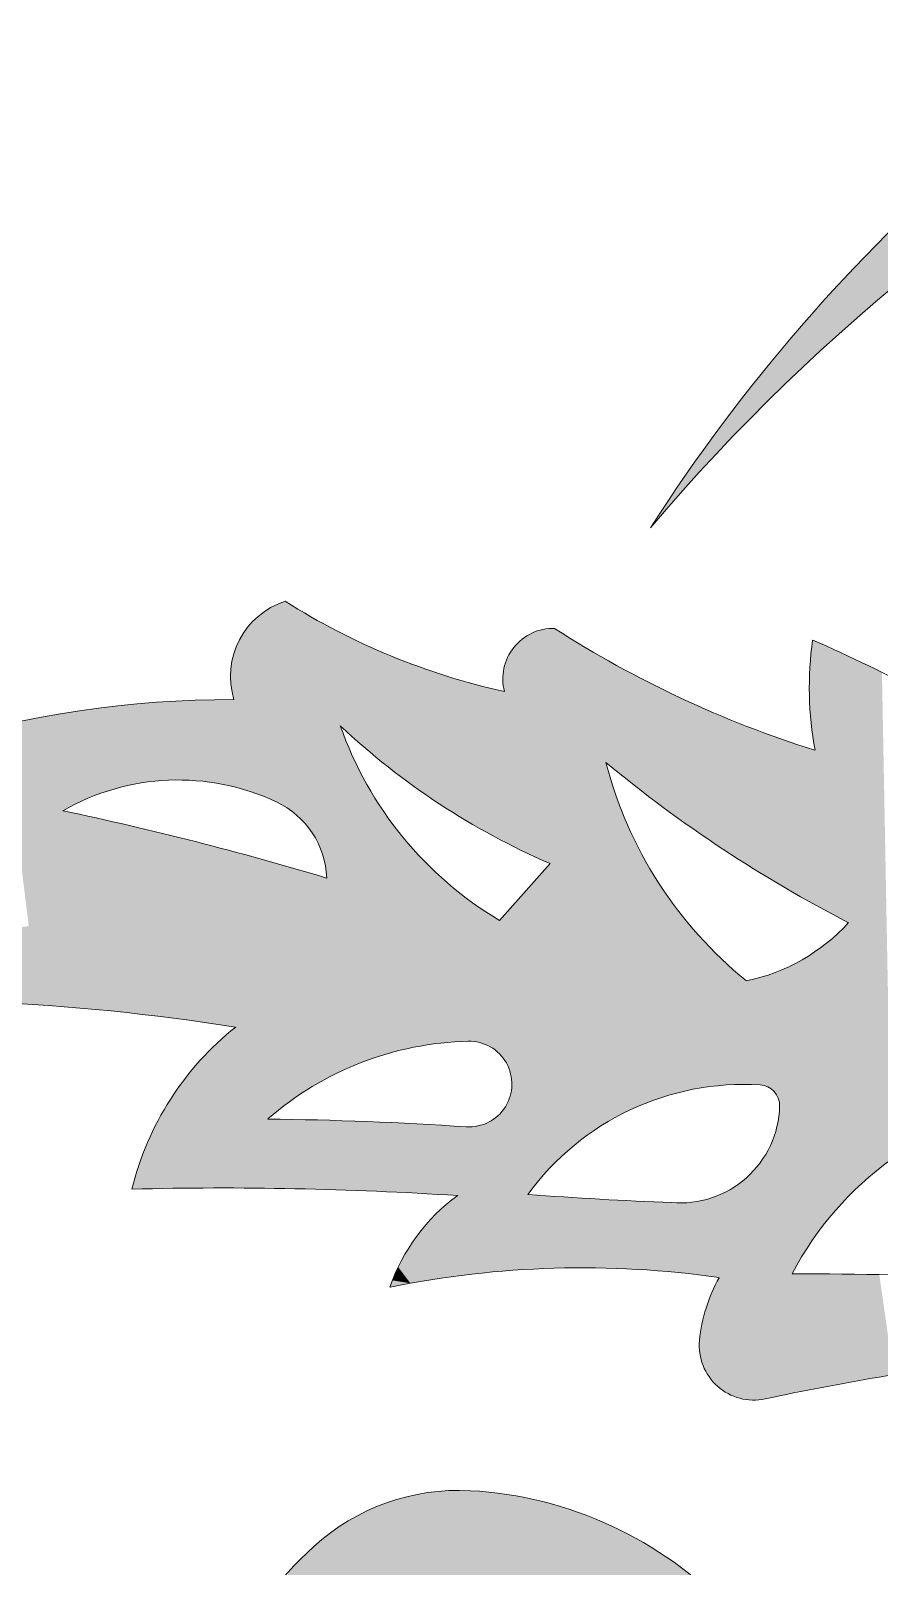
# Model space of a CAD drawing. Extents: x -99 to 297, y 0 to 529.
# Drawn here: x 203.61 to 210.97, y 345.49 to 358.8 of the extents above; entities that cross this region are included whole.
import ezdxf

# ---------------------------------------------------------------- set-up
doc = ezdxf.new("R2010")
doc.units = 0

msp = doc.modelspace()

# ---------------------------------------------------------------- linework, layer by layer
at = {"color": 7, "lineweight": 13, "ltscale": 0.016513}
msp.add_line((208.113, 351.579), (207.675, 351.085), dxfattribs=at)
at = {"color": 7, "lineweight": 13}
for centre, radius, start, end in [((221.966, 343.504), 17.006, 94.1192, 139.7676), ((221.647, 346.384), 15.035, 114.092, 147.3843), ((206.024, 353.202), 0.683, 107.7508, 197.2743), ((209.015, 358.921), 5.994, 237.7486, 257.4945), ((208.14, 353.18), 0.437, 88.4226, 194.5369), ((213.237, 361.545), 9.419, 237.3236, 252.5353), ((213.333, 353.102), 2.972, 171.9846, 190.4915), ((204.538, 340.16), 14.582, 57.9976, 66.3371), ((205.335, 344.158), 8.842, 89.7583, 124.5401), ((209.308, 353.83), 3.194, 199.3144, 239.2563), ((210.635, 357.405), 6.349, 226.8523, 246.5885), ((212.088, 353.362), 3.607, 194.5494, 230.9399), ((216.023, 361.416), 11.638, 230.3459, 242.7907), ((204.887, 350.298), 2.005, 64.8699, 119.9127), ((205.417, 351.426), 0.759, 1.9838, 64.8699), ((198.289, 325.309), 27.307, 73.2139, 78.1689), ((209.474, 352.191), 1.665, 281.8039, 317.4975), ((202.338, 330.859), 19.541, 81.0257, 93.7946), ((206.989, 348.144), 2.576, 128.4638, 166.2362), ((207.462, 347.304), 2.734, 91.2155, 131.0985), ((207.411, 349.667), 0.371, 266.2051, 91.2155), ((209.795, 347.347), 2.317, 86.5658, 143.9617), ((209.923, 349.479), 0.181, 358.3608, 86.5658), ((209.242, 349.498), 0.862, 265.0445, 358.3608), ((212.783, 346.659), 2.911, 100.0325, 152.0652), ((205.278, 317.498), 31.868, 86.2051, 89.3047), ((205.278, 317.498), 31.268, 86.2688, 91.4496), ((208.283, 347.368), 1.649, 126.0756, 160.9524), ((210.564, 384.511), 35.899, 265.7785, 267.7709), ((208.392, 339.689), 8.385, 81.8575, 101.467), ((210.774, 347.315), 1.371, 150.5859, 174.5785), ((209.973, 288.455), 59.568, 88.10663, 89.77064), ((209.88, 347.4), 0.473, 174.5785, 281.9923), ((215.132, 322.674), 24.805, 97.3364, 101.9923), ((207.319, 344.279), 1.865, 86.8401, 132.2978), ((207.237, 342.795), 3.352, 43.5356, 86.8401), ((208.301, 343.2), 3.324, 132.2978, 176.2104)]:
    msp.add_arc(centre, radius, start, end, dxfattribs=at)
at = {"color": 7, "lineweight": 5}
for points in [[(210.655, 356.642), (210.762, 356.298), (211.034, 357.034), (211.413, 356.839)], [(210.289, 356.236), (210.762, 356.298), (210.655, 356.642)], [(210.289, 356.236), (209.939, 355.817), (210.762, 356.298), (210.139, 355.724)], [(209.604, 355.385), (209.286, 354.942), (210.139, 355.724), (209.546, 355.12)], [(209.604, 355.385), (210.139, 355.724), (209.939, 355.817)], [(209.546, 355.12), (209.286, 354.942), (208.983, 354.488)], [(205.83, 352.063), (205.816, 353.852), (205.785, 352.089), (205.754, 353.829)], [(205.926, 353.785), (205.816, 353.852), (205.872, 352.033), (205.83, 352.063)], [(205.628, 352.161), (205.584, 353.724), (205.515, 352.202), (205.536, 353.679)], [(205.628, 352.161), (205.739, 352.113), (205.584, 353.724), (205.637, 353.765)], [(205.739, 352.113), (205.694, 353.8), (205.637, 353.765)], [(205.785, 352.089), (205.754, 353.829), (205.739, 352.113), (205.694, 353.8)], [(205.926, 353.785), (205.872, 352.033), (205.951, 351.965), (205.913, 352)], [(206.038, 353.719), (205.926, 353.785), (205.987, 351.927), (205.951, 351.965)], [(206.038, 353.719), (205.987, 351.927), (206.05, 351.844), (206.02, 351.887)], [(206.15, 353.656), (206.038, 353.719), (206.077, 351.8), (206.05, 351.844)], [(205.491, 353.629), (205.452, 353.575), (205.515, 352.202), (205.419, 353.517)], [(205.491, 353.629), (205.515, 352.202), (205.536, 353.679)], [(206.15, 353.656), (206.077, 351.8), (206.122, 351.706), (206.101, 351.754)], [(206.15, 353.656), (206.122, 351.706), (206.154, 351.607), (206.139, 351.657)], [(206.264, 353.596), (206.15, 353.656), (206.164, 351.556), (206.154, 351.607)], [(206.264, 353.596), (206.164, 351.556), (206.175, 351.452), (206.171, 351.504)], [(206.175, 351.452), (206.257, 349.758), (206.264, 353.596), (206.365, 349.808)], [(206.264, 353.596), (206.365, 349.808), (206.294, 352.773), (206.343, 352.643)], [(206.264, 353.596), (206.294, 352.773), (206.38, 353.538), (206.394, 352.681)], [(207.956, 353.576), (207.911, 353.552), (207.988, 351.635), (207.87, 353.523)], [(208.003, 353.595), (207.956, 353.576), (208.113, 351.579), (207.988, 351.635)], [(208.003, 353.595), (208.113, 351.579), (208.052, 353.608)], [(208.113, 351.579), (208.102, 353.615), (208.052, 353.608)], [(208.209, 349.036), (208.152, 353.617), (208.113, 351.579), (208.102, 353.615)], [(208.318, 349.132), (208.285, 353.534), (208.209, 349.036), (208.152, 353.617)], [(205.4, 352.236), (205.391, 353.457), (205.373, 353), (205.369, 353.394)], [(205.515, 352.202), (205.419, 353.517), (205.4, 352.236), (205.391, 353.457)], [(206.38, 353.538), (206.394, 352.681), (206.496, 353.482), (206.497, 352.591)], [(206.496, 353.482), (206.497, 352.591), (206.614, 353.429)], [(207.798, 353.452), (207.769, 353.411), (207.864, 351.693), (207.745, 353.366)], [(207.864, 351.693), (207.832, 353.49), (207.798, 353.452)], [(207.988, 351.635), (207.87, 353.523), (207.864, 351.693), (207.832, 353.49)], [(208.433, 349.221), (208.418, 353.452), (208.318, 349.132), (208.285, 353.534)], [(208.553, 349.302), (208.553, 353.374), (208.433, 349.221), (208.418, 353.452)], [(210.376, 353.397), (210.377, 352.798), (210.382, 353.456), (210.383, 352.738)], [(210.382, 353.456), (210.383, 352.738), (210.39, 353.516), (210.391, 352.679)], [(210.39, 353.516), (210.391, 352.679), (210.511, 353.462), (210.4, 352.619)], [(210.511, 353.462), (210.4, 352.619), (210.411, 352.56)], [(210.411, 352.56), (210.423, 351.214), (210.511, 353.462), (210.562, 351.139)], [(210.511, 353.462), (210.562, 351.139), (210.632, 353.407), (210.702, 351.066)], [(205.356, 353.064), (205.354, 353.329), (205.346, 353.13), (205.344, 353.263)], [(205.373, 353), (205.369, 353.394), (205.356, 353.064), (205.354, 353.329)], [(206.497, 352.591), (206.602, 352.503), (206.614, 353.429), (206.708, 352.417)], [(206.614, 353.429), (206.708, 352.417), (206.733, 353.379), (206.816, 352.334)], [(206.733, 353.379), (206.816, 352.334), (206.853, 353.331), (206.926, 352.253)], [(206.853, 353.331), (206.926, 352.253), (206.974, 353.286), (207.038, 352.174)], [(207.742, 351.754), (207.726, 353.319), (207.717, 353.07), (207.712, 353.271)], [(207.864, 351.693), (207.745, 353.366), (207.742, 351.754), (207.726, 353.319)], [(208.553, 349.302), (208.677, 349.376), (208.553, 353.374), (208.596, 352.456)], [(208.553, 353.374), (208.596, 352.456), (208.689, 353.297), (208.718, 352.356)], [(210.366, 353.277), (210.367, 352.917), (210.37, 353.337), (210.371, 352.858)], [(210.37, 353.337), (210.371, 352.858), (210.376, 353.397), (210.377, 352.798)], [(210.632, 353.407), (210.702, 351.066), (210.752, 353.351), (210.815, 348.803)], [(210.752, 353.351), (210.815, 348.803), (210.872, 353.294), (210.939, 348.912)], [(205.346, 353.13), (205.344, 353.263), (205.342, 353.196)], [(206.974, 353.286), (207.038, 352.174), (207.095, 353.243), (207.152, 352.098)], [(207.095, 353.243), (207.152, 352.098), (207.218, 353.203), (207.267, 352.024)], [(207.218, 353.203), (207.267, 352.024), (207.342, 353.166), (207.383, 351.953)], [(207.707, 353.12), (207.705, 353.22), (207.703, 353.17)], [(207.717, 353.07), (207.712, 353.271), (207.707, 353.12), (207.705, 353.22)], [(208.689, 353.297), (208.718, 352.356), (208.827, 353.223), (208.842, 352.258)], [(208.827, 353.223), (208.842, 352.258), (208.965, 353.151), (208.967, 352.161)], [(210.361, 353.157), (210.362, 353.037), (210.363, 353.217), (210.364, 352.977)], [(210.363, 353.217), (210.364, 352.977), (210.366, 353.277), (210.367, 352.917)], [(210.872, 353.294), (210.939, 348.912), (210.991, 353.236), (211.07, 349.013)], [(207.342, 353.166), (207.383, 351.953), (207.466, 353.131), (207.502, 351.884)], [(207.466, 353.131), (207.502, 351.884), (207.591, 353.099), (207.621, 351.818)], [(207.591, 353.099), (207.621, 351.818), (207.717, 353.07), (207.742, 351.754)], [(208.965, 353.151), (208.967, 352.161), (209.105, 353.081)], [(208.967, 352.161), (209.093, 352.066), (209.105, 353.081), (209.221, 351.973)], [(209.105, 353.081), (209.221, 351.973), (209.246, 353.014), (209.35, 351.881)], [(210.362, 353.037), (210.361, 353.157), (210.361, 353.097)], [(204.035, 352.904), (204.103, 352.143), (204.368, 352.947), (204.215, 352.187)], [(204.215, 352.187), (204.33, 352.224), (204.368, 352.947), (204.446, 352.254)], [(204.368, 352.947), (204.446, 352.254), (204.702, 352.977), (204.564, 352.277)], [(204.564, 352.277), (204.684, 352.293), (204.702, 352.977), (204.804, 352.301)], [(204.702, 352.977), (204.804, 352.301), (205.037, 352.995), (204.924, 352.303)], [(205.037, 352.995), (204.924, 352.303), (205.044, 352.297)], [(205.373, 353), (205.037, 352.995), (205.164, 352.284), (205.044, 352.297)], [(205.373, 353), (205.164, 352.284), (205.4, 352.236), (205.283, 352.264)], [(209.246, 353.014), (209.35, 351.881), (209.388, 352.949), (209.48, 351.792)], [(209.388, 352.949), (209.48, 351.792), (209.532, 352.886), (209.611, 351.704)], [(203.765, 350.348), (203.705, 352.848), (203.592, 351.037), (203.376, 352.78)], [(203.705, 352.848), (203.887, 352.036), (204.035, 352.904)], [(204.036, 350.326), (203.887, 352.036), (203.765, 350.348), (203.705, 352.848)], [(203.887, 352.036), (203.994, 352.093), (204.035, 352.904), (204.103, 352.143)], [(209.532, 352.886), (209.611, 351.704), (209.676, 352.826), (209.744, 351.617)], [(209.676, 352.826), (209.744, 351.617), (209.821, 352.768), (209.877, 351.533)], [(206.397, 352.515), (206.343, 352.643), (206.475, 349.854), (206.365, 349.808)], [(209.821, 352.768), (209.877, 351.533), (209.967, 352.712), (210.012, 351.451)], [(209.967, 352.712), (210.012, 351.451), (210.114, 352.659), (210.148, 351.37)], [(210.114, 352.659), (210.148, 351.37), (210.262, 352.609), (210.285, 351.291)], [(206.475, 349.854), (206.457, 352.39), (206.397, 352.515)], [(210.262, 352.609), (210.285, 351.291), (210.411, 352.56), (210.423, 351.214)], [(206.587, 349.894), (206.523, 352.267), (206.475, 349.854), (206.457, 352.39)], [(208.677, 349.376), (208.635, 352.318), (208.596, 352.456)], [(206.7, 349.93), (206.593, 352.147), (206.587, 349.894), (206.523, 352.267)], [(208.806, 349.442), (208.679, 352.182), (208.677, 349.376), (208.635, 352.318)], [(206.7, 349.93), (206.669, 352.03), (206.593, 352.147)], [(208.783, 351.915), (208.729, 352.047), (208.806, 349.442), (208.679, 352.182)], [(204.176, 351.974), (204.032, 352.005), (204.036, 350.326), (203.887, 352.036)], [(206.815, 349.96), (206.75, 351.917), (206.7, 349.93), (206.669, 352.03)], [(204.176, 351.974), (204.036, 350.326), (204.307, 350.3)], [(204.32, 351.941), (204.176, 351.974), (204.578, 350.271), (204.307, 350.3)], [(204.32, 351.941), (204.578, 350.271), (204.464, 351.908)], [(204.608, 351.875), (204.464, 351.908), (204.848, 350.238), (204.578, 350.271)], [(204.608, 351.875), (204.848, 350.238), (204.751, 351.84)], [(206.931, 349.986), (206.836, 351.807), (206.815, 349.96), (206.75, 351.917)], [(208.843, 351.785), (208.783, 351.915), (208.939, 349.5), (208.806, 349.442)], [(204.894, 351.805), (204.751, 351.84), (205.117, 350.201), (204.848, 350.238)], [(204.894, 351.805), (205.117, 350.201), (205.038, 351.769)], [(205.18, 351.732), (205.038, 351.769), (205.387, 350.161), (205.117, 350.201)], [(205.18, 351.732), (205.387, 350.161), (205.323, 351.694)], [(206.931, 349.986), (206.926, 351.702), (206.836, 351.807)], [(208.843, 351.785), (208.939, 349.5), (208.908, 351.658)], [(205.323, 351.694), (205.387, 350.161), (205.466, 351.656), (205.547, 348.765)], [(205.466, 351.656), (205.547, 348.765), (205.608, 351.617), (205.664, 349.364)], [(205.608, 351.617), (205.664, 349.364), (205.75, 351.577), (205.756, 349.44)], [(207.048, 350.006), (207.021, 351.6), (206.931, 349.986), (206.926, 351.702)], [(207.166, 350.022), (207.12, 351.503), (207.048, 350.006), (207.021, 351.6)], [(207.675, 351.085), (207.721, 349.871), (208.113, 351.579), (207.756, 349.804)], [(208.113, 351.579), (207.756, 349.804), (207.776, 349.733)], [(207.776, 349.733), (207.782, 349.658), (208.113, 351.579), (207.79, 348.052)], [(208.113, 351.579), (207.79, 348.052), (207.922, 348.71), (207.97, 348.062)], [(208.113, 351.579), (207.922, 348.71), (208.107, 348.933), (208.011, 348.824)], [(208.113, 351.579), (208.107, 348.933), (208.209, 349.036)], [(208.979, 351.533), (208.908, 351.658), (209.076, 349.549), (208.939, 349.5)], [(205.75, 351.577), (205.756, 349.44), (205.892, 351.536), (205.85, 349.512)], [(205.892, 351.536), (205.85, 349.512), (205.948, 349.58)], [(206.034, 351.495), (205.892, 351.536), (206.048, 349.644), (205.948, 349.58)], [(206.034, 351.495), (206.048, 349.644), (206.175, 351.452)], [(206.048, 349.644), (206.151, 349.703), (206.175, 351.452), (206.257, 349.758)], [(207.285, 350.032), (207.224, 351.409), (207.166, 350.022), (207.12, 351.503)], [(208.979, 351.533), (209.076, 349.549), (209.054, 351.411)], [(207.404, 350.037), (207.331, 351.321), (207.285, 350.032), (207.224, 351.409)], [(207.478, 350.031), (207.442, 351.237), (207.404, 350.037), (207.331, 351.321)], [(209.054, 351.411), (209.076, 349.549), (209.133, 351.292), (209.215, 349.59)], [(207.557, 351.158), (207.442, 351.237), (207.55, 350.01), (207.478, 350.031)], [(209.133, 351.292), (209.215, 349.59), (209.218, 351.176), (209.357, 349.622)], [(207.557, 351.158), (207.55, 350.01), (207.675, 351.085), (207.616, 349.976)], [(207.616, 349.976), (207.674, 349.928), (207.675, 351.085), (207.721, 349.871)], [(209.218, 351.176), (209.357, 349.622), (209.307, 351.064)], [(209.4, 350.956), (209.307, 351.064), (209.5, 349.645), (209.357, 349.622)], [(210.696, 348.688), (210.815, 348.803), (210.657, 351.019), (210.702, 351.066)], [(203.493, 350.366), (203.765, 350.348), (203.428, 351.012), (203.592, 351.037)], [(209.4, 350.956), (209.5, 349.645), (209.498, 350.851)], [(210.61, 350.974), (210.562, 350.93), (210.584, 348.567), (210.512, 350.889)], [(210.696, 348.688), (210.657, 351.019), (210.584, 348.567), (210.61, 350.974)], [(209.498, 350.851), (209.5, 349.645), (209.6, 350.75), (209.644, 349.659)], [(210.382, 348.305), (210.48, 348.439), (210.353, 350.777), (210.408, 350.812)], [(210.48, 348.439), (210.461, 350.85), (210.408, 350.812)], [(210.584, 348.567), (210.512, 350.889), (210.48, 348.439), (210.461, 350.85)], [(209.6, 350.75), (209.644, 349.659), (209.705, 350.653), (209.789, 349.664)], [(209.705, 350.653), (209.789, 349.664), (209.815, 350.561)], [(210.124, 350.658), (210.063, 350.634), (210.078, 349.573), (210.068, 349.588)], [(210.124, 350.658), (210.078, 349.573), (210.093, 349.542), (210.086, 349.558)], [(210.124, 350.658), (210.093, 349.542), (210.102, 349.508), (210.098, 349.525)], [(210.124, 350.658), (210.102, 349.508), (210.104, 349.474), (210.104, 349.491)], [(210.124, 350.658), (210.104, 349.474), (210.225, 346.989)], [(210.183, 350.684), (210.124, 350.658), (210.211, 348.023), (210.225, 346.989)], [(210.241, 350.713), (210.183, 350.684), (210.293, 348.166), (210.211, 348.023)], [(210.241, 350.713), (210.293, 348.166), (210.298, 350.744)], [(210.382, 348.305), (210.353, 350.777), (210.293, 348.166), (210.298, 350.744)], [(209.934, 349.659), (209.878, 350.575), (209.789, 349.664), (209.815, 350.561)], [(209.934, 349.659), (209.951, 349.658), (209.878, 350.575), (209.94, 350.592)], [(210.002, 350.612), (209.94, 350.592), (209.968, 349.654), (209.951, 349.658)], [(210.002, 350.612), (209.968, 349.654), (210.001, 349.642), (209.985, 349.649)], [(210.002, 350.612), (210.001, 349.642), (210.016, 349.634)], [(210.063, 350.634), (210.002, 350.612), (210.031, 349.624), (210.016, 349.634)], [(210.063, 350.634), (210.031, 349.624), (210.057, 349.601), (210.044, 349.613)], [(210.063, 350.634), (210.057, 349.601), (210.068, 349.588)], [(205.37, 348.766), (205.547, 348.765), (205.305, 350.093), (205.387, 350.161)], [(205.226, 350.022), (205.15, 349.948), (205.193, 348.766), (205.077, 349.87)], [(205.37, 348.766), (205.305, 350.093), (205.193, 348.766), (205.226, 350.022)], [(205.193, 348.766), (205.077, 349.87), (205.017, 348.765), (205.008, 349.79)], [(205.017, 348.765), (205.008, 349.79), (204.942, 349.707)], [(204.879, 349.622), (204.82, 349.533), (205.017, 348.765), (204.84, 348.763)], [(204.879, 349.622), (205.017, 348.765), (204.942, 349.707)], [(207.79, 348.052), (207.782, 349.658), (207.749, 349.513), (207.773, 349.584)], [(204.84, 348.763), (204.82, 349.533), (204.713, 349.35), (204.764, 349.443)], [(207.79, 348.052), (207.749, 349.513), (207.662, 349.393), (207.712, 349.449)], [(210.101, 346.963), (210.225, 346.989), (210.097, 349.386), (210.104, 349.474)], [(204.84, 348.763), (204.713, 349.35), (204.663, 348.76), (204.665, 349.255)], [(205.664, 349.364), (205.547, 348.765), (205.724, 348.763)], [(205.772, 349.363), (205.664, 349.364), (205.9, 348.76), (205.724, 348.763)], [(205.772, 349.363), (205.9, 348.76), (205.88, 349.361)], [(205.88, 349.361), (205.9, 348.76), (205.988, 349.359), (206.077, 348.756)], [(205.988, 349.359), (206.077, 348.756), (206.095, 349.356), (206.254, 348.751)], [(206.095, 349.356), (206.254, 348.751), (206.203, 349.353)], [(206.311, 349.35), (206.203, 349.353), (206.43, 348.745), (206.254, 348.751)], [(206.311, 349.35), (206.43, 348.745), (206.419, 349.346)], [(206.526, 349.342), (206.419, 349.346), (206.607, 348.738), (206.43, 348.745)], [(206.526, 349.342), (206.607, 348.738), (206.634, 349.338)], [(206.783, 348.73), (206.741, 349.333), (206.607, 348.738), (206.634, 349.338)], [(206.783, 348.73), (206.96, 348.721), (206.741, 349.333), (206.849, 349.328)], [(206.96, 348.721), (206.957, 349.322), (206.849, 349.328)], [(207.136, 348.711), (207.064, 349.316), (206.96, 348.721), (206.957, 349.322)], [(207.313, 348.7), (207.172, 349.31), (207.136, 348.711), (207.064, 349.316)], [(207.602, 349.348), (207.534, 349.317), (207.612, 348.037), (207.462, 349.299)], [(207.602, 349.348), (207.612, 348.037), (207.662, 349.393)], [(207.79, 348.052), (207.662, 349.393), (207.612, 348.037)], [(210.101, 346.963), (210.097, 349.386), (210.057, 349.216), (210.081, 349.3)], [(204.663, 348.76), (204.665, 349.255), (204.581, 349.06), (204.621, 349.159)], [(207.313, 348.7), (207.279, 349.304), (207.172, 349.31)], [(207.433, 348.018), (207.387, 349.297), (207.313, 348.7), (207.279, 349.304)], [(207.612, 348.037), (207.462, 349.299), (207.433, 348.018), (207.387, 349.297)], [(210.101, 346.963), (210.057, 349.216), (209.983, 349.057), (210.024, 349.134)], [(204.663, 348.76), (204.581, 349.06), (204.514, 348.859), (204.546, 348.96)], [(209.934, 348.984), (209.978, 346.938), (209.983, 349.057)], [(210.101, 346.963), (209.983, 349.057), (209.978, 346.938)], [(209.816, 348.855), (209.868, 346.927), (209.878, 348.916), (209.923, 346.929)], [(209.878, 348.916), (209.923, 346.929), (209.934, 348.984), (209.978, 346.938)], [(204.663, 348.76), (204.514, 348.859), (204.487, 348.756)], [(209.674, 348.752), (209.706, 346.96), (209.748, 348.8), (209.758, 346.943)], [(209.748, 348.8), (209.758, 346.943), (209.816, 348.855)], [(209.758, 346.943), (209.813, 346.932), (209.816, 348.855), (209.868, 346.927)], [(207.263, 348.662), (207.214, 348.623), (207.433, 348.018), (207.255, 347.996)], [(207.263, 348.662), (207.433, 348.018), (207.313, 348.7)], [(207.922, 348.71), (207.97, 348.062), (208, 348.704), (208.149, 348.07)], [(208.149, 348.07), (208.077, 348.699), (208, 348.704)], [(208.328, 348.073), (208.155, 348.693), (208.149, 348.07), (208.077, 348.699)], [(208.311, 348.683), (208.233, 348.688), (208.328, 348.073), (208.155, 348.693)], [(208.389, 348.678), (208.311, 348.683), (208.507, 348.072), (208.328, 348.073)], [(208.389, 348.678), (208.507, 348.072), (208.467, 348.674)], [(208.545, 348.669), (208.467, 348.674), (208.687, 348.068), (208.507, 348.072)], [(208.545, 348.669), (208.687, 348.068), (208.622, 348.665)], [(208.7, 348.661), (208.622, 348.665), (208.866, 348.06), (208.687, 348.068)], [(208.7, 348.661), (208.866, 348.06), (208.778, 348.657)], [(208.866, 348.06), (208.856, 348.653), (208.778, 348.657)], [(209.045, 348.048), (208.934, 348.649), (208.866, 348.06), (208.856, 348.653)], [(209.09, 348.643), (209.012, 348.646), (209.045, 348.048), (208.934, 348.649)], [(209.579, 347.989), (209.43, 348.657), (209.402, 348.012), (209.343, 348.642)], [(209.596, 348.712), (209.514, 348.68), (209.579, 347.989), (209.43, 348.657)], [(209.674, 348.752), (209.596, 348.712), (209.608, 347.013), (209.579, 347.989)], [(209.608, 347.013), (209.656, 346.984), (209.674, 348.752), (209.706, 346.96)], [(207.255, 347.996), (207.122, 348.538), (207.078, 347.97), (207.078, 348.493)], [(207.255, 347.996), (207.214, 348.623), (207.122, 348.538), (207.167, 348.581)], [(209.223, 348.032), (209.168, 348.64), (209.045, 348.048), (209.09, 348.643)], [(209.223, 348.032), (209.402, 348.012), (209.168, 348.64), (209.256, 348.636)], [(209.402, 348.012), (209.343, 348.642), (209.256, 348.636)], [(207.078, 347.97), (206.996, 348.398), (206.922, 348.297), (206.958, 348.348)], [(207.078, 347.97), (207.078, 348.493), (206.996, 348.398), (207.036, 348.446)], [(206.901, 347.94), (206.922, 348.297), (206.855, 348.191), (206.887, 348.244)], [(207.078, 347.97), (206.922, 348.297), (206.901, 347.94)], [(206.901, 347.94), (206.855, 348.191), (206.796, 348.08), (206.825, 348.136)], [(206.901, 347.94), (206.796, 348.08), (206.747, 347.965), (206.77, 348.023)], [(209.608, 347.013), (209.579, 347.989), (209.565, 347.047), (209.562, 347.957)], [(210.211, 348.023), (210.225, 346.989), (210.32, 348.022), (210.348, 347.013)], [(210.32, 348.022), (210.348, 347.013), (210.428, 348.021), (210.472, 347.037)], [(210.428, 348.021), (210.472, 347.037), (210.536, 348.02), (210.596, 347.061)], [(210.536, 348.02), (210.596, 347.061), (210.644, 348.019), (210.72, 347.083)], [(210.644, 348.019), (210.72, 347.083), (210.752, 348.018), (210.844, 347.105)], [(210.752, 348.018), (210.844, 347.105), (210.86, 348.016), (210.968, 347.127)], [(210.86, 348.016), (210.968, 347.127), (210.968, 348.015), (211.092, 347.148)], [(206.901, 347.94), (206.747, 347.965), (206.725, 347.906)], [(209.502, 347.827), (209.526, 347.086), (209.516, 347.86)], [(209.53, 347.893), (209.516, 347.86), (209.565, 347.047), (209.526, 347.086)], [(209.53, 347.893), (209.565, 347.047), (209.546, 347.925)], [(209.565, 347.047), (209.562, 347.957), (209.546, 347.925)], [(209.492, 347.13), (209.466, 347.726), (209.463, 347.177), (209.455, 347.691)], [(209.489, 347.794), (209.477, 347.76), (209.492, 347.13), (209.466, 347.726)], [(209.502, 347.827), (209.489, 347.794), (209.526, 347.086), (209.492, 347.13)], [(209.439, 347.227), (209.437, 347.622), (209.423, 347.552), (209.43, 347.587)], [(209.439, 347.227), (209.463, 347.177), (209.437, 347.622), (209.446, 347.657)], [(209.463, 347.177), (209.455, 347.691), (209.446, 347.657)], [(209.422, 347.28), (209.413, 347.481), (209.411, 347.334), (209.409, 347.445)], [(209.423, 347.552), (209.418, 347.516), (209.422, 347.28), (209.413, 347.481)], [(209.439, 347.227), (209.423, 347.552), (209.422, 347.28)], [(209.411, 347.334), (209.409, 347.445), (209.407, 347.39)], [(207.251, 337.914), (206.879, 338.268), (207.053, 346.125), (206.962, 346.11)], [(207.251, 337.914), (207.053, 346.125), (207.237, 346.143), (207.145, 346.136)], [(207.251, 337.914), (207.237, 346.143), (207.329, 346.144)], [(207.649, 337.588), (207.251, 337.914), (207.422, 346.142), (207.329, 346.144)], [(207.649, 337.588), (207.422, 346.142), (207.693, 342.649), (207.58, 346.129)], [(207.737, 346.109), (207.693, 342.649), (207.58, 346.129)], [(206.535, 338.65), (206.523, 345.966), (206.608, 346.004)], [(206.879, 338.268), (206.535, 338.65), (206.694, 346.037), (206.608, 346.004)], [(206.879, 338.268), (206.694, 346.037), (206.871, 346.09), (206.782, 346.066)], [(206.879, 338.268), (206.871, 346.09), (206.962, 346.11)], [(207.737, 346.109), (207.712, 342.9), (207.693, 342.649), (207.699, 342.775)], [(207.737, 346.109), (207.759, 343.148), (207.712, 342.9), (207.732, 343.025)], [(207.893, 346.082), (207.794, 343.269), (207.737, 346.109), (207.759, 343.148)], [(207.893, 346.082), (207.885, 343.504), (207.794, 343.269), (207.836, 343.388)], [(207.941, 343.617), (207.885, 343.504), (208.047, 346.047), (207.893, 346.082)], [(207.941, 343.617), (208.047, 346.047), (208.003, 343.727)], [(208.072, 343.832), (208.003, 343.727), (208.2, 346.005), (208.047, 346.047)], [(208.072, 343.832), (208.2, 346.005), (208.147, 343.934)], [(208.227, 344.031), (208.147, 343.934), (208.35, 345.956), (208.2, 346.005)], [(206.535, 338.65), (206.222, 339.057), (206.36, 345.879), (206.282, 345.83)], [(206.535, 338.65), (206.36, 345.879), (206.523, 345.966), (206.441, 345.925)], [(208.227, 344.031), (208.35, 345.956), (208.289, 344.093)], [(208.356, 344.149), (208.289, 344.093), (208.498, 345.9), (208.35, 345.956)], [(208.356, 344.149), (208.498, 345.9), (208.429, 344.198)], [(208.506, 344.239), (208.429, 344.198), (208.644, 345.837), (208.498, 345.9)], [(206.222, 339.057), (206.064, 345.659), (206.207, 345.776), (206.134, 345.719)], [(206.222, 339.057), (206.207, 345.776), (206.282, 345.83)], [(208.506, 344.239), (208.644, 345.837), (208.587, 344.272)], [(208.672, 344.296), (208.587, 344.272), (208.786, 345.768), (208.644, 345.837)], [(208.672, 344.296), (208.786, 345.768), (208.758, 344.312)], [(208.845, 344.319), (208.758, 344.312), (208.924, 345.691), (208.786, 345.768)], [(206.222, 339.057), (205.94, 339.486), (206.064, 345.659), (205.949, 345.549)], [(208.845, 344.319), (208.924, 345.691), (208.933, 344.316)], [(209.059, 345.608), (209.02, 344.305), (208.924, 345.691), (208.933, 344.316)], [(209.059, 345.608), (209.19, 345.519), (209.02, 344.305), (209.105, 344.285)], [(205.94, 339.486), (205.839, 345.434), (205.949, 345.549)], [(209.19, 345.519), (209.188, 344.256), (209.105, 344.285)], [(209.317, 345.424), (209.267, 344.219), (209.19, 345.519), (209.188, 344.256)]]:
    msp.add_solid(points, dxfattribs=at)

doc.saveas('drawing.dxf')
